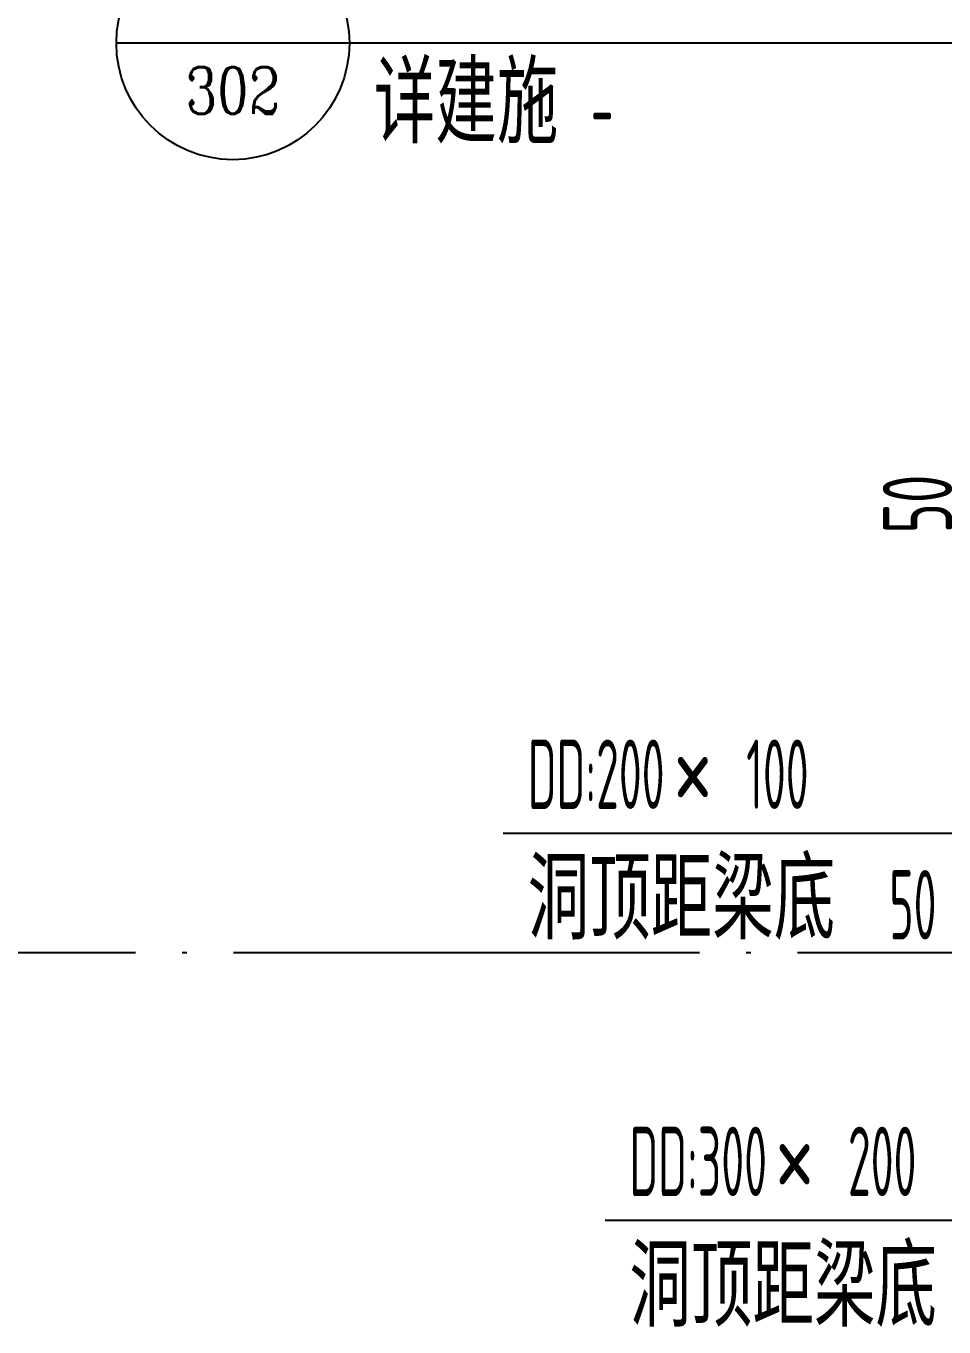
# Model space of a CAD drawing. Extents: x -228436 to 200315, y -41539 to 163917.
# Drawn here: x 42998 to 46938, y 69794 to 75376 of the extents above; entities that cross this region are included whole.
import ezdxf
from ezdxf.enums import TextEntityAlignment as Align

# ---------------------------------------------------------------- set-up
doc = ezdxf.new("R2010")
doc.units = 0
doc.header["$LTSCALE"] = 1000
doc.header["$MEASUREMENT"] = 0
doc.linetypes.add('X-104 13#平面$0$DOTE', pattern=[2.4200000000000004, 2, -0.2, 0.02, -0.2])
for name, color, linetype in [('01-标注_尺寸', 124, 'Continuous'), ('01-标注_符号', 200, 'Continuous'), ('02-TEXT_标注', 130, 'Continuous'), ('X-104 13#平面$0$A_AXIS-轴线', 36, 'X-104 13#平面$0$DOTE')]:
    doc.layers.add(name, color=color, linetype=linetype)
doc.styles.add('_TCH_DIM', font='ros1.shx', dxfattribs={"width": 0.8, "bigfont": 'jd.shx'})
doc.styles.add('_TCH_DIM_T3', font='ros1.shx', dxfattribs={"width": 0.7058823529411765, "bigfont": 'jd.shx'})
doc.styles.add('_TCH_LABEL', font='COMPLEX.shx', dxfattribs={"width": 0.8, "bigfont": 'GBCBIG.shx'})
doc.dimstyles.new('_TCH_ARCH&&100', dxfattribs={"dimtxt": 297.5, "dimasz": 100, "dimexe": 250, "dimexo": 300, "dimgap": 126.25, "dimtad": 1, "dimdec": 0, "dimzin": 0, "dimdsep": 46, "dimtxsty": '_TCH_DIM_T3', "dimblk": 'ARCHTICK', "dimcen": 0.09, "dimclrt": 7, "dimazin": 2, "dimtfac": 1, "dimtdec": 0, "dimtix": 1, "dimtmove": 2, "dimatfit": 3, "dimfxl": 0, "dimtolj": 1, "dimtzin": 0, "dimarcsym": 0})

# ---------------------------------------------------------------- blocks, each defined once
blk = doc.blocks.new('X-104 13#平面$0$轴网')
at = {"layer": 'X-104 13#平面$0$A_AXIS-轴线', "linetype": 'X-104 13#平面$0$DOTE'}
blk.add_line((60408.42140219617, 9000), (-2925.01551574981, 9000), dxfattribs=at)
blk = doc.blocks.new('X-104 13#平面')
blk.add_blockref('X-104 13#平面$0$轴网', (0, 62400))
blk = doc.blocks.new('_ArchTick')
at = {"color": 0, "linetype": 'ByBlock', "const_width": 0.4}
blk.add_lwpolyline([(-0.5, -0.5), (0.5, 0.5)], dxfattribs=at)
blk = doc.blocks.new('*D389')
at = {"layer": '01-标注_尺寸', "color": 0, "lineweight": -2, "transparency": 16777216}
for p, q in [((47449.11819250476, 73349.99999999952), (47449.11819250476, 73449.99999999952)), ((47900.00000000618, 73349.99999999952), (47199.11819250476, 73349.99999999952)), ((47449.11819250476, 73299.99999999958), (47449.11819250476, 73349.99999999952)), ((47900.00000000619, 73299.99999999958), (47199.11819250476, 73299.99999999958)), ((47449.11819250476, 73299.99999999958), (47449.11819250476, 73199.99999999958))]:
    blk.add_line(p, q, dxfattribs=at)
at = {"layer": 'Defpoints', "color": 0, "transparency": 16777216}
for p in [(47449.11819250476, 73349.99999999952), (48200.00000000618, 73349.99999999952), (48200.00000000619, 73299.99999999958)]:
    blk.add_point(p, dxfattribs=at)
at = {"layer": '01-标注_尺寸', "color": 0, "lineweight": -2, "transparency": 16777216, "xscale": 100, "yscale": 100, "zscale": 100}
for p, rotation in [((47449.11819250476, 73349.99999999952), 270), ((47449.11819250476, 73299.99999999958), 90)]:
    blk.add_blockref('_ArchTick', p, dxfattribs=dict(at, rotation=rotation))
at = {"layer": '01-标注_尺寸', "color": 7, "transparency": 16777216, "insert": (46824.11819250476, 73324.99999999935), "char_height": 297.5, "attachment_point": 5, "rotation": 90, "style": '_TCH_DIM_T3'}
blk.add_mtext('\\A1;50', dxfattribs=at)

msp = doc.modelspace()

# ---------------------------------------------------------------- linework, layer by layer
at = {"layer": '01-标注_符号'}
for p, q in [((44385.83460418927, 75302.04605798924), (43385.83460418927, 75302.04605798924)), ((46398.99512994266, 75302.04605798924), (44385.83460418927, 75302.04605798924)), ((49425.56561140134, 75302.04605798924), (46398.99512994266, 75302.04605798924)), ((47158.04923882033, 71911.87854689767), (45046.53683674638, 71911.87854689767)), ((47484.94131368469, 70250.86744446435), (45483.12745481706, 70250.86744446435))]:
    msp.add_line(p, q, dxfattribs=at)
msp.add_circle((43885.83460418927, 75302.04605798924), 500, dxfattribs=at)

# ---------------------------------------------------------------- block references
msp.add_blockref('X-104 13#平面', (0, 0))

# ---------------------------------------------------------------- texts
at = {"layer": '02-TEXT_标注', "style": '_TCH_DIM'}
for s, height, width, p in [('详建施', 347.2868217054263, 0.8, (44490.83460418927, 74871.4646626404)), ('-', 297.5, 0.5647058823529412, (45421.99739488694, 74871.4646626404)), ('DD:200', 297.5, 0.5647058823529412, (45151.53683674638, 72016.87854689767)), ('100', 297.5, 0.5647058823529412, (46089.12443364561, 72016.87854689767)), ('×', 347.2868217054263, 0.8, (45778.73683674638, 72016.87854689767)), ('洞顶距梁底', 347.2868217054263, 0.8, (45151.53683674638, 71456.87854689767)), ('50', 297.5, 0.5647058823529412, (46703.4748212425, 71456.87854689767)), ('DD:300', 297.5, 0.5647058823529412, (45588.12745481706, 70355.86744446435)), ('200', 297.5, 0.5647058823529412, (46525.71505171629, 70355.86744446435)), ('×', 347.2868217054263, 0.8, (46215.32745481706, 70355.86744446435)), ('洞顶距梁底', 347.2868217054263, 0.8, (45588.12745481706, 69795.86744446435))]:
    msp.add_text(s, height=height, dxfattribs=dict(at, width=width)).set_placement(p)
at = {"layer": '02-TEXT_标注', "style": '_TCH_LABEL'}
msp.add_text('302', height=200.9336834637178, dxfattribs=at).set_placement((43682.98726659732, 74998.68411591402), (44088.68194178121, 74998.68411591402), align=Align.FIT)

# ---------------------------------------------------------------- dimensions: what is measured, and where the dimension line sits
at = {"layer": '01-标注_尺寸'}
dim = msp.add_linear_dim(base=(47449.11819250476, 73349.99999999952), p1=(48200.00000000619, 73299.99999999958), p2=(48200.00000000618, 73349.99999999952), angle=90.00000000001668, dimstyle='_TCH_ARCH&&100', dxfattribs=at)
dim.commit()
dim.dimension.update_dxf_attribs({"geometry": '*D389', "text_midpoint": (46824.11819250476, 73324.99999999935), "dimtype": 161})

doc.saveas('drawing.dxf')
